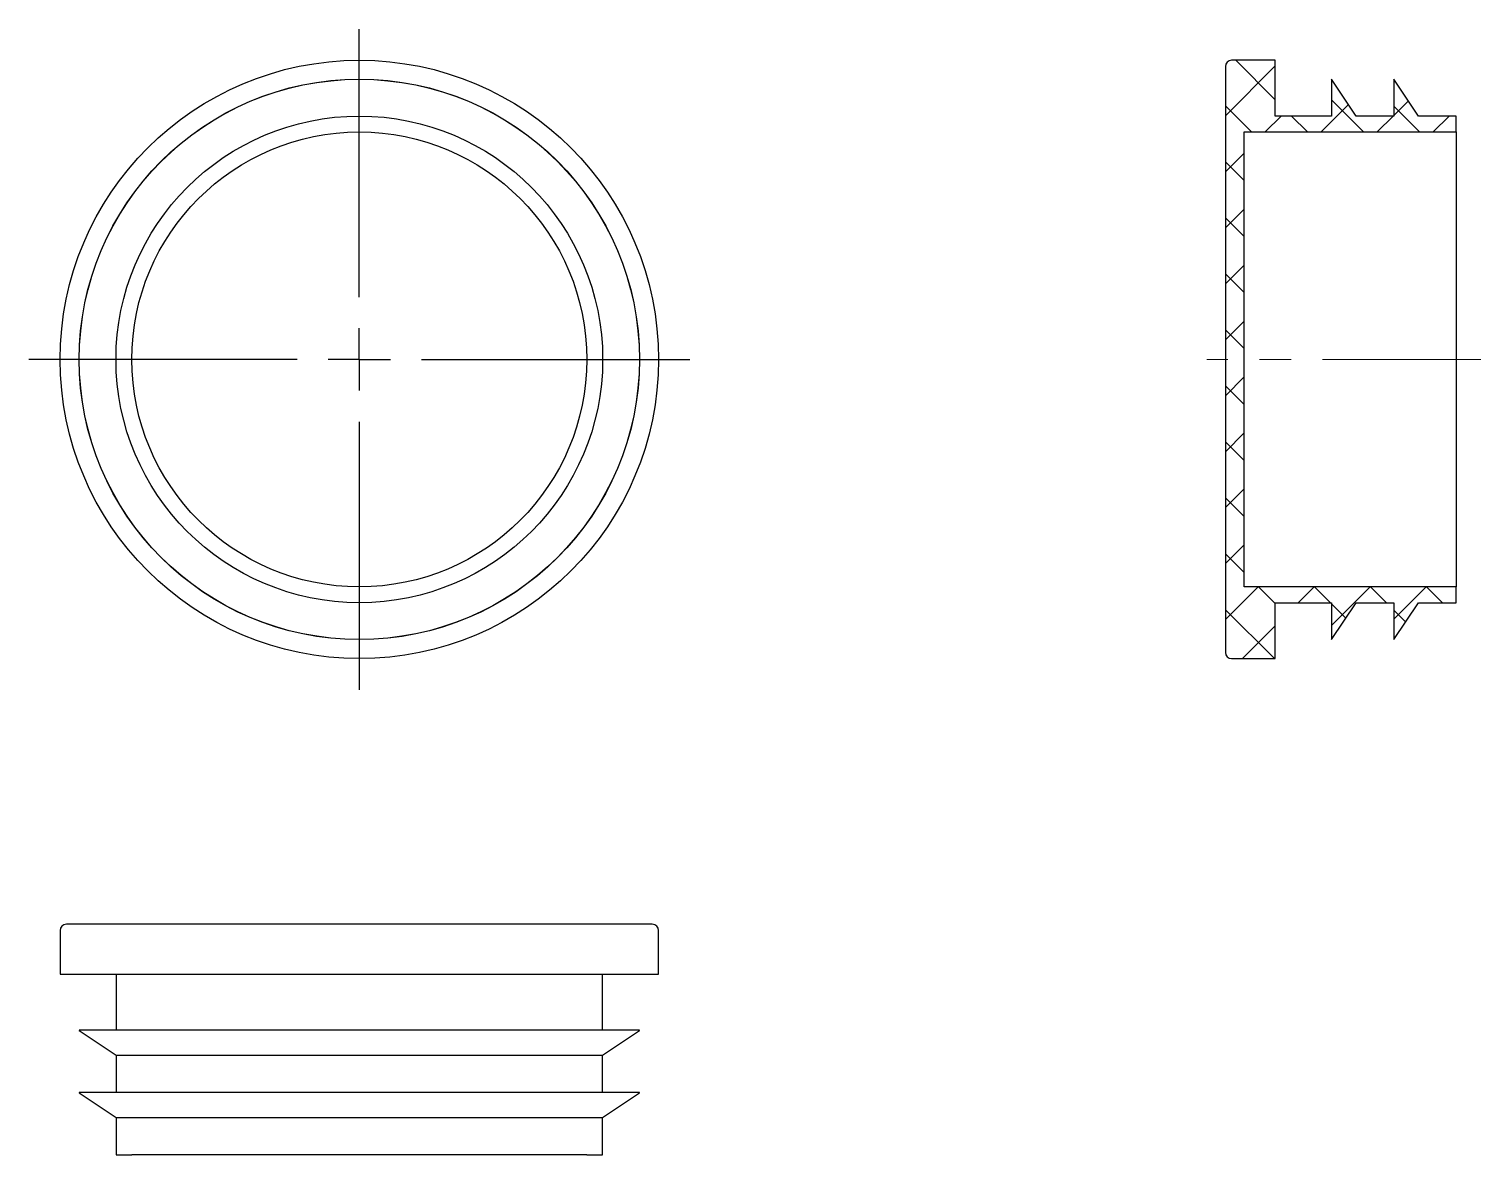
# Model space of a CAD drawing. Header units: millimetres. Extents: x 9 to 125, y 15 to 105.
import ezdxf

# ---------------------------------------------------------------- set-up
doc = ezdxf.new("R2010")
doc.units = ezdxf.units.MM
doc.linetypes.add('CENTERX2', pattern=[20.32, 12.7, -2.54, 2.54, -2.54])
doc.layers.add('ANOTACOES', color=7, linetype='Continuous')

# ---------------------------------------------------------------- blocks, each defined once
blk = doc.blocks.new('SW_CENTERMARKSYMBOL_0')
at = {"layer": 'ANOTACOES', "color": 0}
for p, q in [((0, 5), (0, 26.5)), ((0, 0), (0, 2.5)), ((-5, 0), (-26.5, 0)), ((0, 0), (-2.5, 0)), ((0, 0), (0, -2.5)), ((0, 0), (2.5, 0)), ((5, 0), (26.5, 0)), ((0, -5), (0, -26.5))]:
    blk.add_line(p, q, dxfattribs=at)

msp = doc.modelspace()

# ---------------------------------------------------------------- hatches: boundary and pattern name
at = {"linetype": 'Continuous', "lineweight": 18}
h = msp.add_hatch(dxfattribs=at)
h.set_pattern_fill('ANSI37', style=0)
h.set_pattern_definition([(45, (-36.4037, -83.4638), (-2.245064, 2.245064), []), (135, (-36.4037, -83.4638), (-2.245064, -2.245064), [])])
edge = h.paths.add_edge_path(flags=0)
edge.add_line((123.14, 58.93), (123.14, 60.2))
edge.add_line((123.14, 60.2), (106.14, 60.2))
edge.add_line((106.14, 60.2), (106.14, 96.7))
edge.add_line((106.14, 96.7), (123.14, 96.7))
edge.add_line((123.14, 96.7), (123.14, 97.97))
edge.add_line((123.14, 97.97), (120.14, 97.97))
edge.add_line((120.14, 97.97), (118.16, 100.92))
edge.add_arc((118.15, 100.92), 0.01, 33.8776, 180)
edge.add_line((118.14, 100.92), (118.14, 97.97))
edge.add_line((118.14, 97.97), (115.14, 97.97))
edge.add_line((115.14, 97.97), (113.16, 100.92))
edge.add_arc((113.15, 100.92), 0.01, 33.8776, 180)
edge.add_line((113.14, 100.92), (113.14, 97.97))
edge.add_line((113.14, 97.97), (108.64, 97.97))
edge.add_line((108.64, 97.97), (108.64, 102.45))
edge.add_line((108.64, 102.45), (105.14, 102.45))
edge.add_arc((105.14, 101.95), 0.5, 90, 180)
edge.add_line((104.64, 101.95), (104.64, 54.95))
edge.add_arc((105.14, 54.95), 0.5, 180, 270)
edge.add_line((105.14, 54.45), (108.64, 54.45))
edge.add_line((108.64, 54.45), (108.64, 58.93))
edge.add_line((108.64, 58.93), (113.14, 58.93))
edge.add_line((113.14, 58.93), (113.14, 55.98))
edge.add_arc((113.15, 55.98), 0.01, 180, 326.1224)
edge.add_line((113.16, 55.98), (115.14, 58.93))
edge.add_line((115.14, 58.93), (118.14, 58.93))
edge.add_line((118.14, 58.93), (118.14, 55.98))
edge.add_arc((118.15, 55.98), 0.01, 180, 326.1224)
edge.add_line((118.16, 55.98), (120.14, 58.93))
edge.add_line((120.14, 58.93), (123.14, 58.93))

# ---------------------------------------------------------------- linework, layer by layer
at = {"color": 7, "linetype": 'Continuous', "lineweight": 25}
for p, q in [((104.64, 101.95), (104.64, 54.95)), ((108.64, 102.45), (105.14, 102.45)), ((108.64, 97.97), (108.64, 102.45)), ((113.14, 100.92), (113.14, 97.97)), ((115.14, 97.97), (113.16, 100.92)), ((118.14, 100.92), (118.14, 97.97)), ((120.14, 97.97), (118.16, 100.92)), ((113.14, 97.97), (108.64, 97.97)), ((118.14, 97.97), (115.14, 97.97)), ((123.14, 97.97), (120.14, 97.97)), ((123.14, 96.7), (123.14, 97.97)), ((106.14, 96.7), (123.14, 96.7)), ((106.14, 60.2), (106.14, 96.7)), ((123.14, 96.7), (123.14, 60.2)), ((123.14, 60.2), (106.14, 60.2)), ((123.14, 58.93), (123.14, 60.2)), ((108.64, 58.93), (113.14, 58.93)), ((108.64, 54.45), (108.64, 58.93)), ((113.14, 58.93), (113.14, 55.98)), ((113.16, 55.98), (115.14, 58.93)), ((115.14, 58.93), (118.14, 58.93)), ((118.14, 58.93), (118.14, 55.98)), ((118.16, 55.98), (120.14, 58.93)), ((120.14, 58.93), (123.14, 58.93)), ((105.14, 54.45), (108.64, 54.45)), ((11.16, 32.64), (11.16, 29.14)), ((58.66, 33.14), (11.66, 33.14)), ((59.16, 29.14), (59.16, 32.64)), ((11.16, 29.14), (59.16, 29.14)), ((15.64, 29.14), (15.64, 24.64)), ((54.68, 24.64), (54.68, 29.14)), ((12.69, 24.62), (15.64, 22.64)), ((57.63, 24.64), (12.7, 24.64)), ((54.68, 22.64), (57.64, 24.62)), ((15.64, 22.64), (15.64, 19.64)), ((54.68, 19.64), (54.68, 22.64)), ((12.69, 19.62), (15.64, 17.64)), ((57.63, 19.64), (12.7, 19.64)), ((54.68, 17.64), (57.64, 19.62)), ((15.64, 17.64), (15.64, 14.64)), ((54.68, 14.64), (54.68, 17.64)), ((15.64, 14.64), (16.91, 14.64)), ((53.41, 14.64), (16.91, 14.64)), ((53.41, 14.64), (54.68, 14.64))]:
    msp.add_line(p, q, dxfattribs=at)
for p, q in [((15.64, 22.64), (54.68, 22.64)), ((15.64, 17.64), (54.68, 17.64))]:
    msp.add_line(p, q)
for radius in [24, 22.48, 22.47, 19.52, 18.25]:
    msp.add_circle((35.16, 78.45), radius, dxfattribs=at)
for centre, radius, start, end in [((105.14, 101.95), 0.5, 90, 180), ((113.15, 100.92), 0.01, 33.8776, 180), ((118.15, 100.92), 0.01, 33.8776, 180), ((113.15, 55.98), 0.01, 180, 326.1224), ((118.15, 55.98), 0.01, 180, 326.1224), ((105.14, 54.95), 0.5, 180, 270), ((11.66, 32.64), 0.5, 90, 180), ((58.66, 32.64), 0.5, 0, 90), ((12.7, 24.63), 0.01, 90, 236.1224), ((57.63, 24.63), 0.01, 303.8776, 90), ((12.7, 19.63), 0.01, 90, 236.1224), ((57.63, 19.63), 0.01, 303.8776, 90)]:
    msp.add_arc(centre, radius, start, end, dxfattribs=at)
at = {"layer": 'ANOTACOES', "linetype": 'CENTERX2', "lineweight": 18}
msp.add_line((125.14, 78.45), (103.14, 78.45), dxfattribs=at)

# ---------------------------------------------------------------- block references
at = {"layer": 'ANOTACOES'}
msp.add_blockref('SW_CENTERMARKSYMBOL_0', (35.16, 78.45), dxfattribs=at)

doc.saveas('drawing.dxf')
